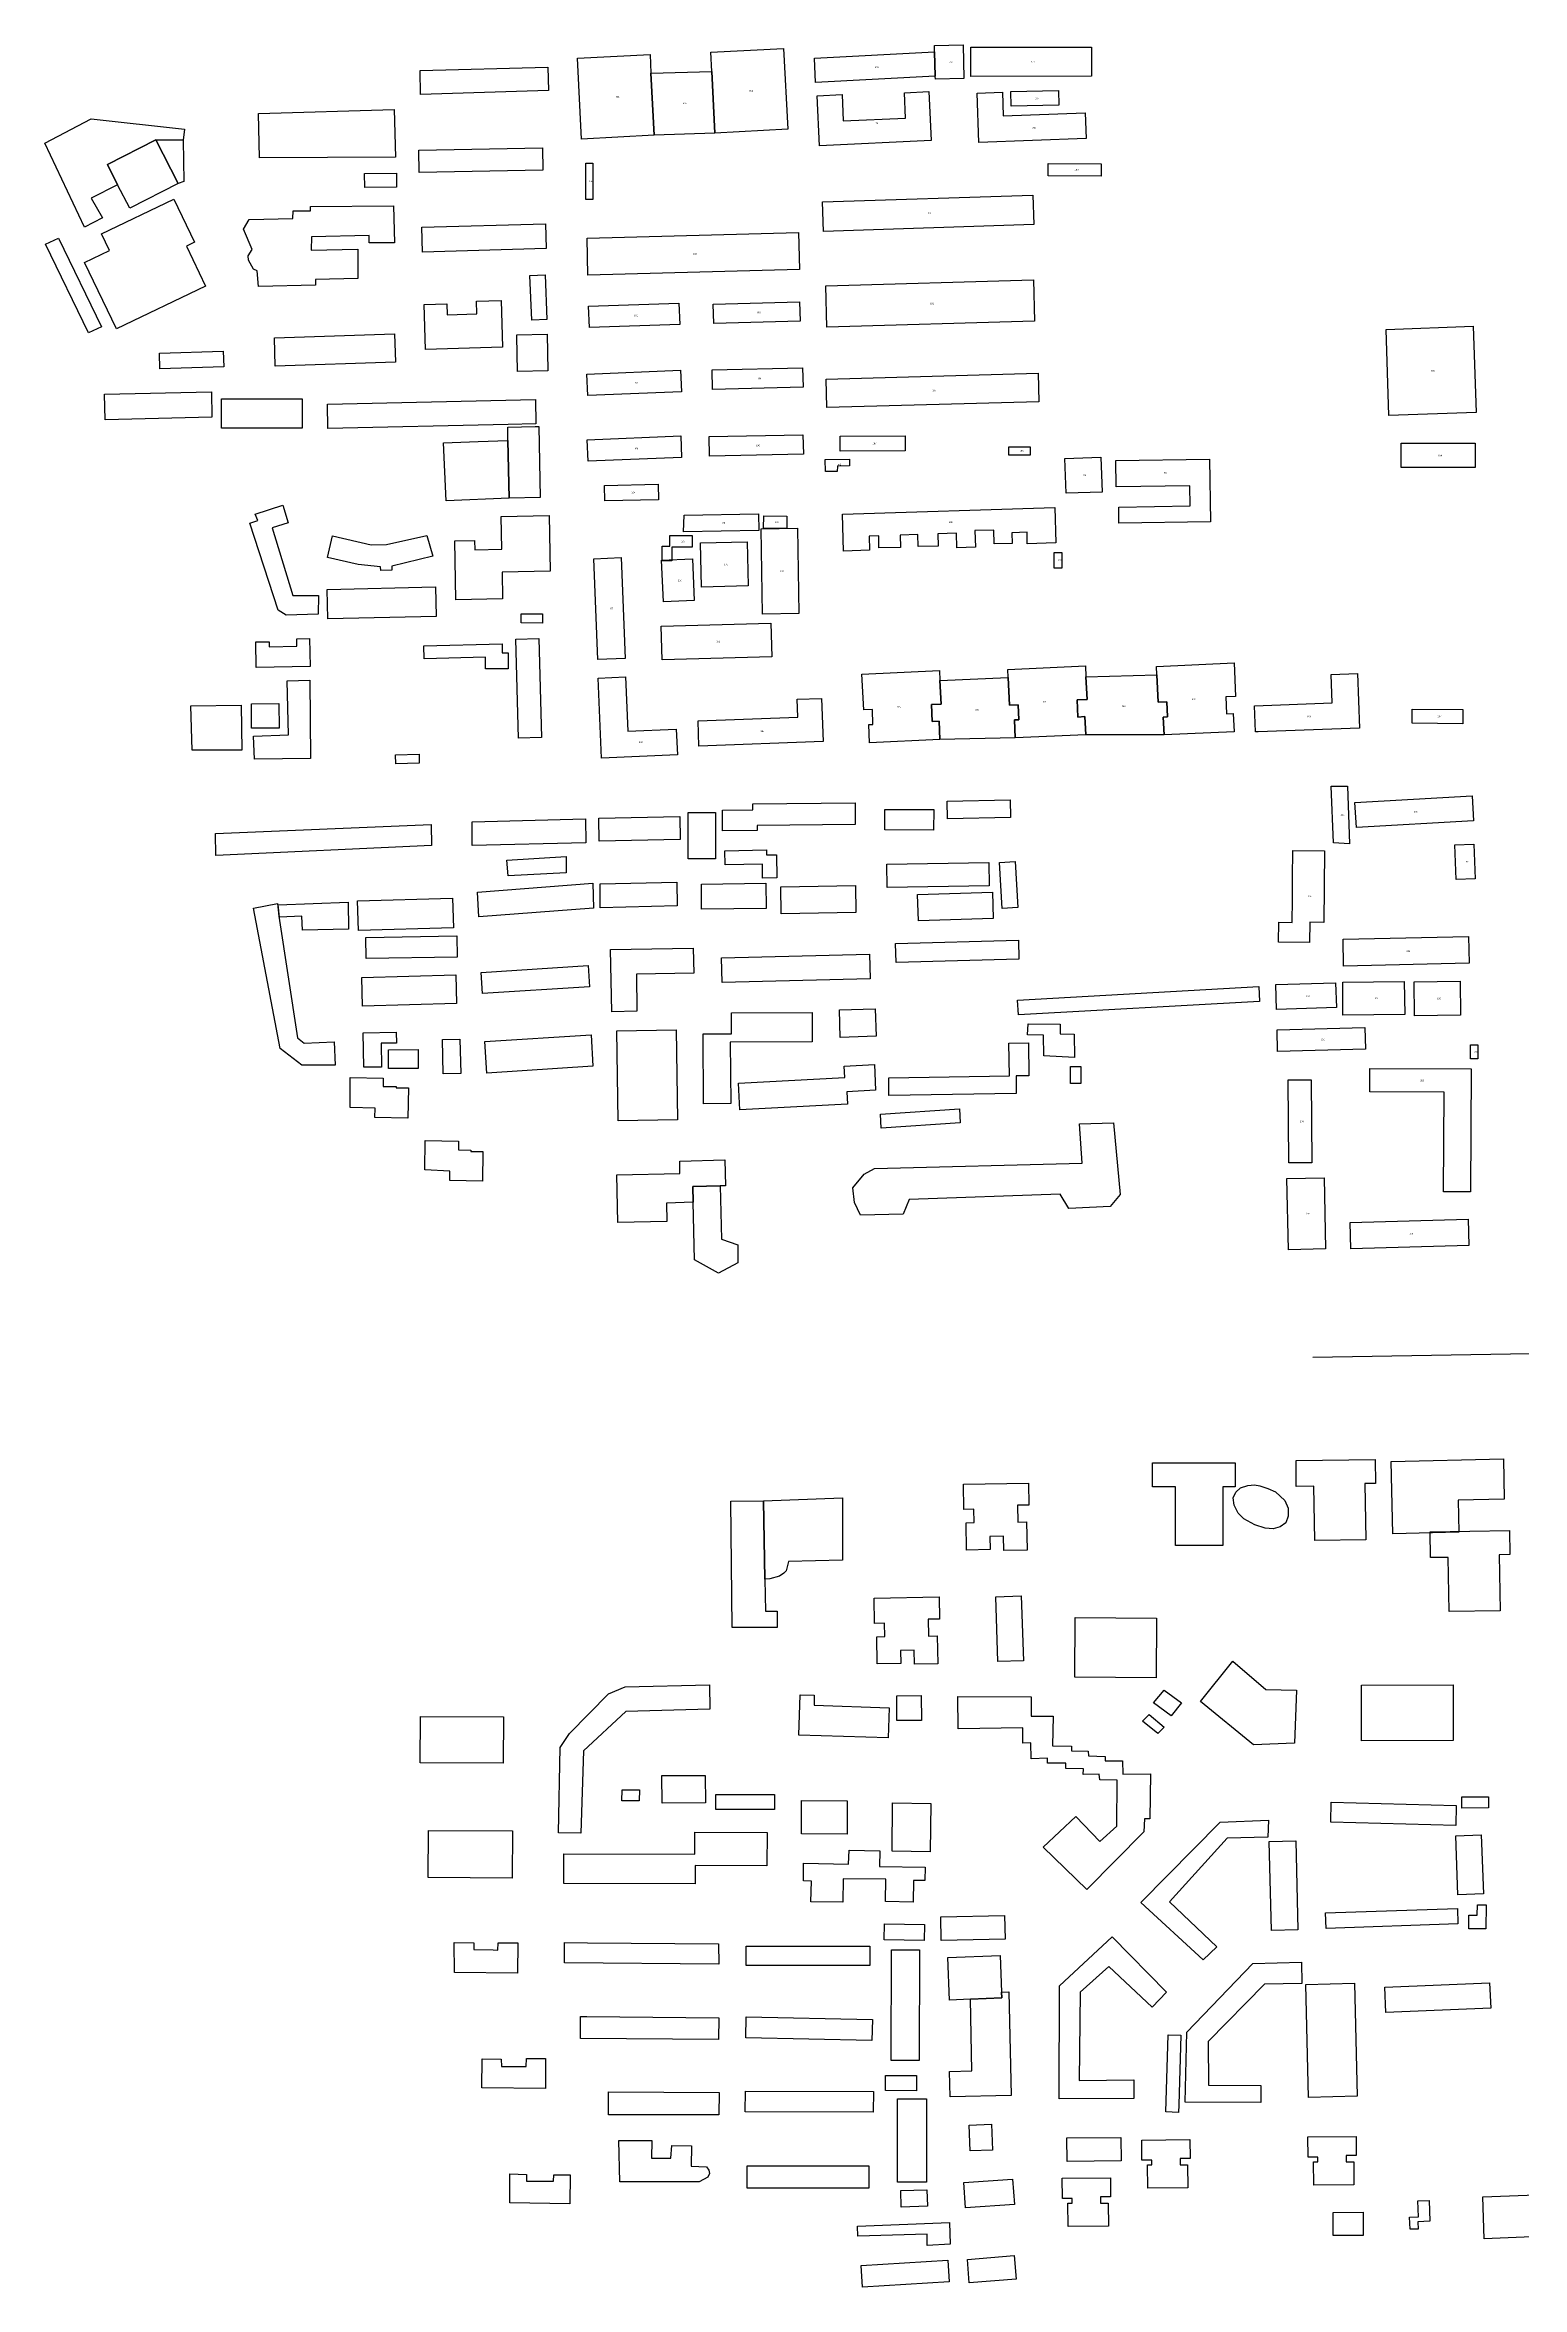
# Model space of a CAD drawing. Header units: inches. Extents: x 446772 to 450278, y 4426030 to 4428716.
# Drawn here: x 446826 to 447602, y 4426100 to 4427279 of the extents above; entities that cross this region are included whole.
import ezdxf

# ---------------------------------------------------------------- set-up
doc = ezdxf.new("R2010")
doc.units = ezdxf.units.IN
doc.header["$MEASUREMENT"] = 0
for name, color, linetype in [('BuildingCreator', 10, 'Continuous'), ('BuildingCreatorAnno', 10, 'Continuous'), ('BuildingNoTex', 10, 'Continuous'), ('Road3D', 10, 'Continuous')]:
    doc.layers.add(name, color=color, linetype=linetype)

msp = doc.modelspace()

# ---------------------------------------------------------------- linework, layer by layer
at = {"layer": 'BuildingCreator'}
for points in [[(447107.9, 4427229.1), (447105.8, 4427271.6), (447144, 4427273.6), (447144.5, 4427263.8), (447146.2, 4427231.1)], [(447176.5, 4427264.6), (447176, 4427274.8), (447214.2, 4427276.8), (447216.4, 4427234.3), (447178.1, 4427232.3)], [(447231, 4427258.8), (447230.5, 4427271.6), (447293.6, 4427275), (447293.9, 4427262.2)], [(447294, 4427260.6), (447293.9, 4427262.2), (447293.6, 4427275), (447293.6, 4427278.3), (447308.6, 4427278.7), (447309, 4427261)], [(447312.6, 4427277.4), (447376.1, 4427277.5), (447376.1, 4427262.2), (447312.6, 4427262.1)], [(447144.5, 4427263.8), (447176.5, 4427264.6), (447178.1, 4427232.3), (447146.2, 4427231.1)], [(447291.7, 4427228.3), (447233.1, 4427225.6), (447231.9, 4427251.9), (447245, 4427252.5), (447245.6, 4427238.7), (447278.3, 4427240.2), (447277.7, 4427253.5), (447290.5, 4427254.1)], [(447329.7, 4427241.4), (447372.7, 4427242.9), (447373.2, 4427229.4), (447316.8, 4427227.4), (447315.9, 4427253.3), (447329.3, 4427253.8)], [(447333.8, 4427246.5), (447333.7, 4427254.1), (447358.7, 4427254.6), (447358.8, 4427247)], [(447110.2, 4427197.3), (447110.2, 4427216.5), (447113.9, 4427216.5), (447113.9, 4427197.3)], [(447381.1, 4427209.7), (447353.2, 4427209.8), (447353.3, 4427216.3), (447381.1, 4427216.1)], [(447235.2, 4427180.5), (447234.7, 4427196.1), (447345.2, 4427199.7), (447345.7, 4427184.2)], [(447111.3, 4427157.6), (447110.9, 4427177.1), (447222.1, 4427180), (447222.6, 4427160.5)], [(447237, 4427130.3), (447236.4, 4427152), (447345.5, 4427155.1), (447346.1, 4427133.4)], [(447112.2, 4427130), (447111.7, 4427141.3), (447159.2, 4427142.9), (447159.7, 4427131.6)], [(447177.5, 4427132.2), (447177.2, 4427142.4), (447222.6, 4427143.6), (447222.9, 4427133.4)], [(447532.4, 4427083.8), (447530.9, 4427129.1), (447576.6, 4427130.8), (447578.2, 4427085.4)], [(447111.3, 4427094.3), (447110.8, 4427105.6), (447160, 4427107.6), (447160.5, 4427096.3)], [(447176.9, 4427097.5), (447176.6, 4427107.8), (447224.2, 4427108.9), (447224.5, 4427098.7)], [(447237, 4427088.1), (447236.6, 4427103), (447348, 4427106), (447348.3, 4427091)], [(447111.5, 4427059.8), (447111, 4427071), (447160.2, 4427073.1), (447160.6, 4427061.8)], [(447175.3, 4427062.4), (447175.1, 4427072.7), (447224.4, 4427073.7), (447224.6, 4427063.5)], [(447244, 4427065), (447243.9, 4427073), (447278.1, 4427073.2), (447278.1, 4427065.2)], [(447242.4, 4427054.3), (447236.2, 4427054.4), (447236, 4427060.7), (447248.9, 4427060.9), (447248.9, 4427057.4), (447242.5, 4427057.2)], [(447332.6, 4427063), (447332.6, 4427067.4), (447343.9, 4427067.4), (447343.9, 4427063)], [(447362.7, 4427042.9), (447362.1, 4427061.2), (447381, 4427061.9), (447381.7, 4427043.5)], [(447438.6, 4427028), (447390.5, 4427027.3), (447390.4, 4427035.7), (447427.9, 4427036.3), (447427.7, 4427046.9), (447389, 4427046.3), (447388.8, 4427060.2), (447438.1, 4427060.9)], [(447538.8, 4427056.4), (447538.8, 4427069.2), (447577.8, 4427069.3), (447577.8, 4427056.5)], [(447120.2, 4427038.9), (447120, 4427047.1), (447148.3, 4427047.7), (447148.5, 4427039.5)], [(447161.6, 4427022.6), (447162, 4427031.4), (447201, 4427032.1), (447201.2, 4427023.4)], [(447203.2, 4426979.3), (447202.4, 4427024.2), (447221.5, 4427024.6), (447222.3, 4426979.7)], [(447215.9, 4427024.4), (447203.7, 4427024.5), (447203.9, 4427031.1), (447215.9, 4427030.9)], [(447357.3, 4427016.9), (447342.3, 4427016.4), (447342.2, 4427022.5), (447334.2, 4427022.2), (447334.3, 4427016.6), (447324.9, 4427016.3), (447324.7, 4427023.6), (447314.7, 4427023.3), (447315, 4427014.6), (447305.3, 4427014.3), (447305.1, 4427021.9), (447295.2, 4427021.6), (447295.4, 4427015.2), (447284.9, 4427014.9), (447284.7, 4427021.2), (447275.5, 4427020.9), (447275.7, 4427014.5), (447264.3, 4427014.2), (447264.2, 4427020.5), (447259.2, 4427020.4), (447259.4, 4427013), (447245.7, 4427012.5), (447245.1, 4427032), (447356.7, 4427035.4)], [(447150.3, 4427007.4), (447150.3, 4427015.2), (447154.4, 4427015.2), (447154.4, 4427020.7), (447166.2, 4427020.7), (447166.2, 4427014.6), (447155.4, 4427014.6), (447155.4, 4427007.4)], [(447171.1, 4426993.6), (447170.5, 4427016.8), (447195, 4427017.4), (447195.5, 4426994.2)], [(447116.6, 4426955.5), (447114.4, 4427008.5), (447128.9, 4427009.1), (447131, 4426956.1)], [(447151, 4426985.9), (447150.1, 4427007.7), (447166.3, 4427008.4), (447167.2, 4426986.6)], [(447360.5, 4427003.6), (447356.4, 4427003.6), (447356.4, 4427011.8), (447360.5, 4427011.8)], [(447150.3, 4426955.4), (447149.8, 4426973.1), (447207.5, 4426974.7), (447208, 4426957)], [(447447.1, 4426926.9), (447450.6, 4426927.1), (447451.1, 4426917.6), (447414.2, 4426915.9), (447413.7, 4426925.3), (447416, 4426925.4), (447415.7, 4426933.3), (447411.1, 4426933.1), (447410.4, 4426947.5), (447410.2, 4426951.9), (447451, 4426953.8), (447451.8, 4426936.1), (447446.7, 4426935.9)], [(447132.3, 4426917.9), (447157.8, 4426919), (447158.4, 4426905.4), (447118.4, 4426903.7), (447116.7, 4426945.8), (447131.1, 4426946.4)], [(447297, 4426932.1), (447291.9, 4426931.8), (447292.3, 4426922.9), (447295.9, 4426923.1), (447296.3, 4426913.5), (447259.4, 4426911.8), (447259, 4426921.3), (447261.2, 4426921.4), (447260.9, 4426929.3), (447256.3, 4426929), (447255.4, 4426947.8), (447296.2, 4426949.7), (447296.4, 4426944.5)], [(447332.3, 4426946), (447332.9, 4426931.5), (447337.5, 4426931.7), (447337.9, 4426923.9), (447335.6, 4426923.8), (447336, 4426914.3), (447296.3, 4426913.5), (447295.9, 4426923.1), (447292.3, 4426922.9), (447291.9, 4426931.8), (447297, 4426932.1), (447296.4, 4426944.5)], [(447373.7, 4426934.5), (447368.5, 4426934.3), (447368.9, 4426925.3), (447372.5, 4426925.5), (447373, 4426916), (447336, 4426914.3), (447335.6, 4426923.8), (447337.9, 4426923.9), (447337.5, 4426931.7), (447332.9, 4426931.5), (447332.3, 4426946), (447332.1, 4426950.3), (447372.9, 4426952.2), (447373.1, 4426946.4)], [(447416, 4426925.4), (447413.7, 4426925.3), (447414.2, 4426915.9), (447373, 4426916), (447372.5, 4426925.5), (447368.9, 4426925.3), (447368.5, 4426934.3), (447373.7, 4426934.5), (447373.1, 4426946.4), (447410.4, 4426947.5), (447411.1, 4426933.1), (447415.7, 4426933.3)], [(447462.3, 4426917.5), (447461.8, 4426931.2), (447502.5, 4426932.7), (447502, 4426947.7), (447515.9, 4426948.2), (447517, 4426919.5), (447463.6, 4426917.5)], [(447169.7, 4426910), (447169.3, 4426923.3), (447221.7, 4426925.2), (447221.4, 4426934.7), (447234.2, 4426935.1), (447235, 4426912.4)], [(447571.3, 4426929.3), (447571.3, 4426921.8), (447544.7, 4426922), (447544.7, 4426929.5)], [(447503.3, 4426859.1), (447502.1, 4426889), (447510.7, 4426889), (447511.7, 4426858.7)], [(447515.3, 4426867.2), (447514.5, 4426880.3), (447576.1, 4426883.9), (447576.8, 4426870.8)], [(447498.2, 4426817.3), (447490.8, 4426817.4), (447490.7, 4426806.8), (447474.4, 4426806.9), (447474.5, 4426817.4), (447481.6, 4426817.3), (447481.7, 4426829.6), (447481.8, 4426840.7), (447481.9, 4426855.1), (447498.6, 4426854.9)], [(447567.7, 4426839.8), (447567, 4426858.1), (447577.1, 4426858.5), (447577.7, 4426840.2)], [(447508.6, 4426794.4), (447508.3, 4426808.5), (447574.3, 4426810), (447574.6, 4426795.9)], [(447473.3, 4426771.6), (447472.9, 4426784.6), (447504.4, 4426785.6), (447504.8, 4426772.6)], [(447508.2, 4426768.6), (447508.1, 4426785.9), (447540.5, 4426786.2), (447540.7, 4426768.9)], [(447545.8, 4426768.3), (447545.6, 4426786.1), (447569.8, 4426786.4), (447570, 4426768.6)], [(447473.9, 4426749.4), (447473.6, 4426760.9), (447519.7, 4426762.1), (447520, 4426750.7)], [(447575.2, 4426745.6), (447575.2, 4426752.9), (447579.1, 4426752.9), (447579.1, 4426745.6)], [(447479.8, 4426690.9), (447479.5, 4426734.5), (447491.5, 4426734.6), (447491.8, 4426691)], [(447575.2, 4426675.7), (447561.1, 4426675.7), (447561.4, 4426728.1), (447522.3, 4426728.2), (447522.3, 4426740.6), (447575.6, 4426740.3)], [(447479.6, 4426645.2), (447478.7, 4426682.7), (447498.3, 4426683.1), (447499.1, 4426645.7)], [(447512.4, 4426645.7), (447512.1, 4426659.5), (447574, 4426661.4), (447574.4, 4426647.5)]]:
    msp.add_lwpolyline(points, close=True, dxfattribs=at)
at = {"layer": 'BuildingNoTex'}
for points in [[(447090.6, 4427254.6), (447023.4, 4427252.6), (447023.1, 4427265.1), (447090.2, 4427267)], [(446899.2, 4427234.4), (446898.6, 4427228.5), (446884.2, 4427228.8), (446858.8, 4427215.7), (446864.1, 4427205.1), (446850.3, 4427198), (446856.1, 4427187.7), (446846.8, 4427182.8), (446825.9, 4427227), (446850.3, 4427239.7)], [(447010.2, 4427219.7), (446938.7, 4427219.3), (446938.1, 4427242.5), (447009.5, 4427244.7)], [(446858.8, 4427215.7), (446884.2, 4427228.8), (446895.9, 4427205.8), (446870.6, 4427192.8), (446864.1, 4427205.1)], [(446898.6, 4427228.5), (446898.9, 4427206.9), (446895.9, 4427205.8), (446884.2, 4427228.8)], [(447087.6, 4427212.8), (447022.6, 4427211.6), (447022.4, 4427223.3), (447087.4, 4427224.5)], [(447010.7, 4427203.8), (446994, 4427203.7), (446993.9, 4427211), (447010.7, 4427211.2)], [(446910.4, 4427151.8), (446863.6, 4427129.3), (446846.8, 4427164.3), (446859.8, 4427170.6), (446855.6, 4427179.3), (446893.7, 4427197.6), (446904.6, 4427174.9), (446900.3, 4427172.9)], [(447009.1, 4427194), (447009.7, 4427174.5), (446996.3, 4427174.6), (446996.3, 4427178.4), (446966, 4427177.7), (446965.9, 4427170.8), (446990.4, 4427171.2), (446990.4, 4427155.9), (446968.1, 4427155.3), (446968.1, 4427152.3), (446938.1, 4427151.6), (446937.5, 4427159.9), (446935.5, 4427160.8), (446933, 4427165.5), (446932.8, 4427167.8), (446934.8, 4427171.1), (446930.3, 4427181.8), (446933.2, 4427186.9), (446956.3, 4427187.4), (446956.4, 4427191.4), (446965.6, 4427191.4), (446965.5, 4427193.6)], [(446855.6, 4427130.4), (446848.9, 4427127.2), (446826.3, 4427173.9), (446833, 4427177.1)], [(447089.4, 4427171.6), (447024.4, 4427169.7), (447024, 4427182.8), (447089.1, 4427184.6)], [(447089.8, 4427134.3), (447081.8, 4427134), (447080.9, 4427157.4), (447088.9, 4427157.7)], [(447025.2, 4427142.2), (447037.1, 4427142.5), (447037.3, 4427136.8), (447052.9, 4427137.2), (447052.7, 4427143.9), (447065.8, 4427144.3), (447066.5, 4427119.7), (447025.9, 4427118.5)], [(447010.2, 4427111.8), (446947, 4427109.8), (446946.6, 4427124.7), (447009.7, 4427126.7)], [(447090.3, 4427107.3), (447074.4, 4427107), (447074, 4427125.6), (447074, 4427126.2), (447089.9, 4427126.5)], [(446919.9, 4427109.4), (446886.4, 4427108.3), (446886.2, 4427116.6), (446919.6, 4427117.7)], [(446913.7, 4427082.9), (446857.6, 4427081.6), (446857.3, 4427095), (446913.5, 4427096.2)], [(446961.2, 4427077.2), (446918.8, 4427077.1), (446918.8, 4427092.5), (446961.2, 4427092.6)], [(447084, 4427079.4), (447069.5, 4427079), (446974.7, 4427076.9), (446974.4, 4427089.7), (447083.8, 4427092.2)], [(447070, 4427040.3), (447069.3, 4427070.7), (447069.2, 4427077.7), (447083.7, 4427078.1), (447085.5, 4427078.1), (447086.3, 4427040.7)], [(447036.8, 4427039), (447035.5, 4427069.4), (447053.6, 4427070.2), (447069.3, 4427070.7), (447070, 4427040.3)], [(446969.6, 4426979.3), (446952.8, 4426978.9), (446948.5, 4426981.5), (446933.7, 4427027.2), (446937.8, 4427028.6), (446936.4, 4427032), (446950.9, 4427036.7), (446953.7, 4427027.4), (446945.3, 4427024.8), (446956.2, 4426989.2), (446969.7, 4426989.1)], [(447090.9, 4427031.3), (447091.5, 4427001.9), (447066.3, 4427001.4), (447066.5, 4426987.4), (447042, 4426986.9), (447041.4, 4427017.9), (447051.8, 4427018.1), (447051.9, 4427013.2), (447066.1, 4427013.5), (447065.8, 4427030.8)], [(447026.7, 4427020.7), (447029.9, 4427009.9), (447008.3, 4427004.6), (447008.3, 4427002.5), (447002.5, 4427002.4), (447002.4, 4427004.3), (446990.6, 4427005.4), (446974.5, 4427009.2), (446977.1, 4427020.5), (446997.4, 4427015.9), (447005.5, 4427016)], [(447031.6, 4426978.2), (446974.7, 4426976.9), (446974.3, 4426992.4), (447031.3, 4426993.8)], [(447087.4, 4426979.5), (447087.4, 4426974.7), (447076.3, 4426974.8), (447076.3, 4426979.6)], [(446965, 4426966.5), (446965.3, 4426951.9), (446936.9, 4426951.4), (446936.7, 4426964.8), (446943.8, 4426964.9), (446943.8, 4426962.2), (446958.4, 4426962.5), (446958.3, 4426966.4)], [(447087, 4426914.5), (447074.8, 4426914.2), (447073.5, 4426966.2), (447085.6, 4426966.6)], [(447025.1, 4426962.8), (447066.3, 4426963.8), (447066.3, 4426959), (447069.5, 4426959), (447069.5, 4426950.6), (447057.5, 4426950.7), (447057.5, 4426956.7), (447025.3, 4426955.9)], [(446965.6, 4426903.5), (446936, 4426903.2), (446935.5, 4426915.2), (446954, 4426915.9), (446953.3, 4426944.4), (446965.1, 4426944.7)], [(446929.5, 4426907.9), (446903.4, 4426907.9), (446902.6, 4426931.2), (446929.1, 4426931.5)], [(446949, 4426919.4), (446934.5, 4426919.5), (446934.5, 4426932.3), (446948.9, 4426932.4)], [(447022.7, 4426901), (447010.4, 4426900.7), (447010.2, 4426905.5), (447022.6, 4426905.8)], [(447050.5, 4426857.7), (447050.5, 4426870.2), (447110, 4426871.7), (447110.2, 4426859.1)], [(447159.9, 4426860.9), (447117.2, 4426860), (447117, 4426872.1), (447159.7, 4426873)], [(447178.4, 4426850.7), (447164.1, 4426850.7), (447164.1, 4426875.1), (447178.4, 4426875.1)], [(447200.4, 4426865.6), (447182.1, 4426865.5), (447182.1, 4426876.3), (447198.1, 4426876.5), (447198.1, 4426879.7), (447251.8, 4426880.2), (447251.9, 4426868.8), (447200.3, 4426868.3)], [(447293.1, 4426876.6), (447293, 4426865.8), (447267.4, 4426866), (447267.5, 4426876.7)], [(447333.5, 4426872.4), (447300.4, 4426871.7), (447300.2, 4426881), (447333.3, 4426881.7)], [(447029.1, 4426857.8), (446915.7, 4426852.5), (446915.5, 4426864.1), (447029, 4426868.8)], [(447099.9, 4426843.4), (447069.4, 4426841.9), (447068.8, 4426850.1), (447099.9, 4426852)], [(447205.2, 4426855.5), (447205.3, 4426852.8), (447210.4, 4426852.9), (447210.6, 4426840.7), (447203.2, 4426840.6), (447203.1, 4426848), (447183.5, 4426847.6), (447183.4, 4426855)], [(447322.3, 4426836.6), (447268.7, 4426835.7), (447268.5, 4426847.9), (447322.1, 4426848.8)], [(447337.4, 4426825.2), (447329.1, 4426824.7), (447327.7, 4426848.8), (447336, 4426849.3)], [(447114.3, 4426824.9), (447054, 4426820.3), (447053.3, 4426833.2), (447113.9, 4426837.9)], [(447158.2, 4426826.1), (447117.8, 4426825), (447117.7, 4426837.6), (447158, 4426838.5)], [(447205, 4426824.7), (447171.1, 4426824.3), (447171, 4426837.5), (447204.8, 4426837.9)], [(447252.2, 4426822.5), (447212.9, 4426821.9), (447212.7, 4426836.1), (447252, 4426836.7)], [(446948.9, 4426820.6), (446958.7, 4426756.6), (446962.2, 4426753.9), (446977.9, 4426754.5), (446978.4, 4426742.2), (446960.9, 4426742.2), (446949.6, 4426751), (446935.5, 4426824.8), (446948.2, 4426827.2)], [(446949.2, 4426820), (446948.5, 4426826.5), (446985.4, 4426827.9), (446985.5, 4426813.8), (446961.3, 4426813.2), (446960.9, 4426820.6)], [(447040.7, 4426814.5), (446990.7, 4426813.1), (446990.3, 4426828.6), (447040.2, 4426830.1)], [(447324.4, 4426819.4), (447285.1, 4426818.1), (447284.6, 4426832), (447324, 4426833.3)], [(447042.6, 4426799.1), (446994.7, 4426798.3), (446994.6, 4426809.4), (447042.4, 4426810.2)], [(447167, 4426790.7), (447136.8, 4426790.1), (447137.1, 4426770.6), (447123.9, 4426770.4), (447123.3, 4426803.1), (447166.7, 4426803.8)], [(447259.7, 4426787.7), (447181.9, 4426785.7), (447181.5, 4426798.7), (447259.4, 4426800.7)], [(447337.8, 4426798), (447273.3, 4426796.3), (447273, 4426806.2), (447337.6, 4426808)], [(447042.3, 4426774.7), (446992.9, 4426773.3), (446992.5, 4426788.4), (447041.9, 4426789.8)], [(447112.1, 4426783.5), (447055.9, 4426779.9), (447055.2, 4426791), (447111.4, 4426794.6)], [(447464.4, 4426775.8), (447337.7, 4426768.7), (447337.2, 4426776.5), (447464, 4426783.6)], [(447186.4, 4426722.1), (447172.1, 4426722), (447172, 4426758.7), (447186.9, 4426758.8), (447186.9, 4426769.8), (447229.2, 4426770), (447229.3, 4426754.5), (447186.2, 4426754.3)], [(447262.8, 4426757.5), (447244, 4426756.9), (447243.6, 4426771.3), (447262.4, 4426771.9)], [(447002.8, 4426741.3), (446993.5, 4426741.2), (446993.2, 4426759.3), (447010.6, 4426759.7), (447010.7, 4426753.9), (447002.6, 4426753.8)], [(447044.5, 4426737.9), (447035.3, 4426737.7), (447034.9, 4426755.8), (447044.1, 4426756)], [(447114, 4426741.7), (447058.2, 4426738.1), (447057.1, 4426754.7), (447113, 4426758.3)], [(447126.5, 4426760.3), (447157.8, 4426760.8), (447158.5, 4426713.6), (447127.2, 4426713.1)], [(447336.5, 4426727.3), (447269.6, 4426726.3), (447269.5, 4426735.7), (447332.9, 4426736.6), (447332.6, 4426753.9), (447342.9, 4426754), (447343.2, 4426736.7), (447336.4, 4426736.6)], [(447366.9, 4426758.6), (447367.2, 4426746.3), (447351, 4426747.1), (447350.8, 4426758), (447342.5, 4426758.2), (447342.7, 4426764), (447359.6, 4426763.8), (447359.6, 4426758.8)], [(447022.2, 4426740.5), (447006.6, 4426740.5), (447006.6, 4426750.4), (447022.2, 4426750.5)], [(447247.8, 4426721.8), (447191.2, 4426718.8), (447190.5, 4426732.9), (447246.4, 4426735.8), (447246.1, 4426741.8), (447262, 4426742.7), (447262.6, 4426729.1), (447247.5, 4426728.3)], [(447370.5, 4426741.6), (447370.4, 4426732.7), (447365, 4426732.7), (447365, 4426741.6)], [(447010.5, 4426731.1), (447010.5, 4426730.3), (447017, 4426730.4), (447016.7, 4426714.5), (446999.4, 4426714.7), (446999.5, 4426719.6), (446986.4, 4426720.1), (446986.4, 4426735.8), (447003.8, 4426735.5), (447003.7, 4426731.1)], [(447307.1, 4426712), (447265.5, 4426709.2), (447265.1, 4426716.6), (447306.7, 4426719.3)], [(447387.7, 4426712), (447391.1, 4426674.3), (447385.8, 4426668), (447364.2, 4426667), (447359.6, 4426674.4), (447280.3, 4426671.7), (447277, 4426663.9), (447254.6, 4426663.5), (447251.4, 4426670.1), (447250.6, 4426677.8), (447256.5, 4426685), (447262, 4426687.9), (447371.2, 4426690.7), (447369.8, 4426711.5)], [(447056.1, 4426696.9), (447055.9, 4426681.3), (447038.7, 4426681.7), (447038.8, 4426686.5), (447025.7, 4426687.3), (447025.8, 4426702.6), (447043.3, 4426702.3), (447043.3, 4426697.8), (447049.8, 4426697.6), (447049.8, 4426696.9)], [(447183.6, 4426678.9), (447180.9, 4426678.9), (447166.5, 4426678.5), (447166.6, 4426670.2), (447152.6, 4426669.8), (447152.9, 4426660.1), (447127.1, 4426659.5), (447126.5, 4426684.6), (447159.7, 4426685.4), (447159.6, 4426691.9), (447183.3, 4426692.5)], [(447167.3, 4426640), (447166.6, 4426670.2), (447166.5, 4426678.5), (447180.9, 4426678.9), (447181.5, 4426650.8), (447190.2, 4426647.8), (447190.1, 4426638.3), (447180, 4426633)], [(447451.6, 4426533.3), (447451.6, 4426520.6), (447445.1, 4426520.6), (447445.1, 4426489.8), (447420.2, 4426489.8), (447420.2, 4426520.6), (447408.1, 4426520.6), (447408.1, 4426533.2)], [(447519.8, 4426522.3), (447520.2, 4426492.8), (447493.4, 4426492.4), (447493, 4426520.9), (447483.7, 4426520.7), (447483.6, 4426534.4), (447525.1, 4426535), (447525.3, 4426522.3)], [(447569.1, 4426496.7), (447534.4, 4426495.9), (447533.5, 4426534), (447592.6, 4426535.4), (447593, 4426514.2), (447568.8, 4426513.6)], [(447337.2, 4426510.9), (447337.3, 4426502.1), (447341.9, 4426502.2), (447342.2, 4426487.4), (447329.9, 4426487.2), (447329.8, 4426494.6), (447322.7, 4426494.5), (447322.8, 4426487.7), (447310.3, 4426487.4), (447310.1, 4426501.7), (447314.3, 4426501.8), (447314.2, 4426508.8), (447309, 4426508.7), (447308.7, 4426522), (447342.9, 4426522.6), (447343.1, 4426511)], [(447475.3, 4426499.5), (447471.5, 4426498.6), (447467.4, 4426498.9), (447462, 4426500.7), (447456.1, 4426503.8), (447453.2, 4426506.8), (447451.1, 4426511), (447450.6, 4426514.9), (447451.9, 4426517.8), (447454.3, 4426520), (447458.3, 4426521.3), (447461.7, 4426521.6), (447464.5, 4426521.1), (447468.7, 4426519.8), (447472.8, 4426517.9), (447477.7, 4426513.4), (447479.4, 4426509.4), (447479.4, 4426505.2), (447478.2, 4426501.6)], [(447204.4, 4426472), (447204.7, 4426455.2), (447210.9, 4426455.2), (447210.8, 4426446.7), (447187.2, 4426446.6), (447186.4, 4426513), (447203.7, 4426513.2)], [(447204.4, 4426472), (447203.7, 4426513.2), (447245.1, 4426514.9), (447245.1, 4426482.1), (447216.8, 4426481.3), (447215.5, 4426476.4), (447214.4, 4426475.2), (447212.1, 4426473.7), (447207, 4426472.2)], [(447590.4, 4426484.9), (447590.8, 4426455.4), (447564, 4426455), (447563.6, 4426483.5), (447554.3, 4426483.4), (447554.1, 4426497), (447595.7, 4426497.7), (447595.9, 4426485)], [(447290.2, 4426451), (447290.4, 4426442.1), (447295, 4426442.2), (447295.2, 4426427.5), (447283, 4426427.3), (447282.9, 4426434.7), (447275.7, 4426434.5), (447275.9, 4426427.7), (447263.4, 4426427.5), (447263.2, 4426441.8), (447267.4, 4426441.9), (447267.3, 4426448.9), (447262, 4426448.8), (447261.8, 4426462.1), (447296, 4426462.7), (447296.2, 4426451.1)], [(447340.3, 4426429.2), (447326.9, 4426428.8), (447325.7, 4426462.8), (447339.1, 4426463.3)], [(447410.3, 4426451.6), (447410.1, 4426420.2), (447367.3, 4426420.5), (447367.5, 4426451.9)], [(447482.7, 4426385.9), (447461.2, 4426385), (447433.4, 4426407.8), (447450.4, 4426429), (447467.7, 4426414), (447483.8, 4426413.8)], [(447109.1, 4426381.8), (447107.6, 4426338.6), (447095.8, 4426338.8), (447096.8, 4426383.5), (447101.6, 4426390.9), (447122.1, 4426411.8), (447131, 4426415.5), (447175.2, 4426416.5), (447175.4, 4426403.8), (447131.2, 4426402.5)], [(447269.7, 4426404.5), (447269.1, 4426388.6), (447222.2, 4426390.1), (447222.9, 4426411.3), (447230.3, 4426411), (447230.2, 4426405.8)], [(447286.7, 4426397.8), (447273.8, 4426397.7), (447273.7, 4426410.8), (447286.6, 4426410.9)], [(447423.4, 4426407.1), (447417.9, 4426400.2), (447408.7, 4426407.1), (447414.3, 4426413.8)], [(447566.1, 4426387.2), (447518, 4426387.1), (447518, 4426416.4), (447566.1, 4426416.5)], [(447067, 4426399.7), (447066.8, 4426375.4), (447023.1, 4426375.6), (447023.3, 4426399.9)], [(447344.3, 4426410.2), (447344.4, 4426400), (447355.9, 4426400.1), (447355.6, 4426384.5), (447365.6, 4426384.2), (447365.6, 4426381.9), (447374.3, 4426381.6), (447374.4, 4426379.2), (447383.2, 4426378.8), (447383.2, 4426376.6), (447392.4, 4426376.5), (447392.6, 4426369.6), (447407.1, 4426369.8), (447406.7, 4426346.1), (447403.9, 4426346), (447403.6, 4426339.2), (447373.6, 4426309), (447350.7, 4426331.1), (447367.9, 4426347.3), (447380.5, 4426334.1), (447389.3, 4426342.3), (447389.5, 4426366.4), (447380.4, 4426366.6), (447380.1, 4426369.6), (447371.7, 4426369.4), (447371.9, 4426372.4), (447362.6, 4426372.5), (447362.6, 4426375.4), (447352.9, 4426375.4), (447352.9, 4426378), (447344.4, 4426377.7), (447344.1, 4426386.1), (447340, 4426385.8), (447339.9, 4426393.9), (447306, 4426393.4), (447305.8, 4426410.3)], [(447414.3, 4426394.2), (447410.9, 4426390.9), (447402.9, 4426397.5), (447406.3, 4426401)], [(447150.3, 4426354.3), (447150.2, 4426368.8), (447173, 4426368.9), (447173.1, 4426354.5)], [(447138.4, 4426361.4), (447138.3, 4426355.5), (447129.2, 4426355.5), (447129.3, 4426361.4)], [(447209.5, 4426358.9), (447209.5, 4426351), (447178.5, 4426350.9), (447178.5, 4426358.8)], [(447247.6, 4426338.1), (447223.6, 4426338.2), (447223.7, 4426355.7), (447247.7, 4426355.6)], [(447291.6, 4426354.2), (447291.2, 4426328.7), (447271.2, 4426329), (447271.5, 4426354.5)], [(447567.8, 4426353.1), (447567.5, 4426342.6), (447501.8, 4426344.3), (447502.1, 4426354.8)], [(447584.7, 4426351.8), (447570.7, 4426351.7), (447570.7, 4426357.7), (447584.7, 4426357.7)], [(447442, 4426278.8), (447434.8, 4426271.9), (447402, 4426302.1), (447443.7, 4426344.4), (447469.1, 4426345.3), (447468.8, 4426336.4), (447447.4, 4426335.9), (447417.1, 4426302.4)], [(447071.7, 4426339.7), (447071.6, 4426314.9), (447027.4, 4426315.2), (447027.5, 4426339.9)], [(447098.7, 4426327.7), (447167.5, 4426327.5), (447167.6, 4426339), (447205.5, 4426338.9), (447205.4, 4426321.4), (447167.7, 4426321.5), (447167.7, 4426311.9), (447098.7, 4426312.1)], [(447264.8, 4426329.3), (447264.6, 4426321), (447288.6, 4426320.6), (447288.5, 4426313.6), (447282.5, 4426313.7), (447282.3, 4426302.3), (447267.8, 4426302.6), (447268, 4426314.3), (447245.6, 4426314.6), (447245.4, 4426302.2), (447228.6, 4426302.5), (447228.8, 4426313.3), (447224.6, 4426313.4), (447224.7, 4426322.7), (447248.4, 4426322.3), (447248.6, 4426329.6)], [(447484.6, 4426287.7), (447470.6, 4426287.3), (447469.5, 4426334.2), (447483.5, 4426334.5)], [(447582.1, 4426306.7), (447568.6, 4426306.2), (447567.5, 4426337.1), (447580.9, 4426337.6)], [(447330.6, 4426282.8), (447297.1, 4426282.1), (447296.8, 4426294.5), (447330.4, 4426295.2)], [(447568.7, 4426290.8), (447499.4, 4426288.5), (447499.1, 4426296.6), (447568.4, 4426299)], [(447583.6, 4426300.8), (447583.4, 4426288.2), (447574.4, 4426288.2), (447574.4, 4426295.4), (447578.8, 4426295.4), (447578.9, 4426300.8)], [(447288.2, 4426290.6), (447288.1, 4426282.2), (447267.1, 4426282.5), (447267.3, 4426290.9)], [(447386.9, 4426284.1), (447415.4, 4426255), (447408, 4426247.1), (447385.1, 4426268.5), (447370.1, 4426255), (447369.6, 4426208.6), (447398.3, 4426208.9), (447398.3, 4426199), (447359, 4426198.9), (447359.3, 4426258.2)], [(447061.6, 4426277.2), (447064, 4426277.1), (447064.1, 4426280.8), (447074.5, 4426280.9), (447074.4, 4426265), (447041.3, 4426265.3), (447041.1, 4426281), (447051.4, 4426280.9), (447051.4, 4426277.3)], [(447180, 4426280.4), (447180.2, 4426269.6), (447099, 4426270.3), (447099.1, 4426281), (447111.2, 4426280.9)], [(447259.5, 4426279.2), (447259.5, 4426269), (447194.6, 4426268.9), (447194.6, 4426279.1)], [(447285.6, 4426277.2), (447285.4, 4426219), (447270.7, 4426219.1), (447270.9, 4426277.2)], [(447328.8, 4426255), (447329, 4426252), (447312.4, 4426251.3), (447301.4, 4426250.8), (447300.5, 4426273.2), (447328.1, 4426274.3)], [(447465, 4426205.8), (447465, 4426197), (447425.3, 4426197.2), (447426.2, 4426233.9), (447460.8, 4426270.1), (447486.4, 4426270.7), (447486.7, 4426259.5), (447467, 4426259.2), (447437.4, 4426229), (447437.6, 4426206.1)], [(447515.7, 4426200.3), (447490.2, 4426199.6), (447488.7, 4426259), (447514.3, 4426259.6)], [(447585.9, 4426246.6), (447530.7, 4426244.2), (447530.2, 4426257.5), (447585.3, 4426259.8)], [(447312.4, 4426251.3), (447329, 4426252), (447328.8, 4426255), (447332.6, 4426255.1), (447333.8, 4426200.7), (447301.7, 4426199.9), (447301.4, 4426213.3), (447313.2, 4426213.6)], [(447180.2, 4426241.4), (447180, 4426230), (447107.4, 4426230.6), (447107.5, 4426242.2), (447110.8, 4426242.1)], [(447260.9, 4426240.5), (447260.6, 4426229.6), (447194.3, 4426231), (447194.6, 4426241.9)], [(447422, 4426195.8), (447421.8, 4426191.7), (447415.2, 4426192), (447416.4, 4426232.5), (447423.1, 4426232.3)], [(447089.1, 4426220.1), (447089, 4426204.3), (447055.6, 4426204.7), (447055.7, 4426219.9), (447065.8, 4426219.7), (447066, 4426215.9), (447078.8, 4426215.8), (447079.1, 4426220)], [(447284.1, 4426211.1), (447284.1, 4426203.1), (447267.7, 4426203.2), (447267.8, 4426211.2)], [(447180.4, 4426202.2), (447180.1, 4426190.5), (447122.1, 4426190.5), (447122.1, 4426202.6)], [(447261.4, 4426202.7), (447261.3, 4426191.9), (447194, 4426192.1), (447194.1, 4426202.9)], [(447289.3, 4426155), (447274, 4426155), (447274.1, 4426198.9), (447289.4, 4426198.9)], [(447145, 4426177), (447144.7, 4426167.6), (447154.9, 4426167.6), (447155.4, 4426174.3), (447165.8, 4426174.2), (447165.6, 4426163.4), (447173.7, 4426163.1), (447174.9, 4426161.3), (447175.2, 4426159.7), (447174.4, 4426157.7), (447169.8, 4426155.3), (447128.1, 4426155.2), (447127.6, 4426176.9)], [(447324, 4426171.9), (447312.3, 4426171.5), (447311.8, 4426185.1), (447323.5, 4426185.5)], [(447391.6, 4426166.3), (447363.3, 4426165.9), (447363.1, 4426178.3), (447391.5, 4426178.6)], [(447422.6, 4426167.5), (447422.6, 4426164.1), (447426.6, 4426164.2), (447426.7, 4426152.1), (447405.6, 4426151.9), (447405.5, 4426164.2), (447407.7, 4426164.2), (447407.7, 4426166.6), (447402.5, 4426166.6), (447402.5, 4426177.2), (447427.8, 4426177.5), (447427.9, 4426167.5)], [(447509.9, 4426169.1), (447509.9, 4426165.8), (447513.9, 4426165.8), (447514, 4426153.7), (447492.9, 4426153.5), (447492.8, 4426165.8), (447495, 4426165.8), (447495, 4426168.2), (447489.9, 4426168.2), (447489.8, 4426178.9), (447515.1, 4426179.1), (447515.2, 4426169.1)], [(447259, 4426152), (447195, 4426151.9), (447195, 4426163.6), (447259, 4426163.7)], [(447079, 4426159.1), (447079, 4426155.6), (447093.3, 4426155.6), (447093.4, 4426159), (447102.1, 4426158.9), (447101.8, 4426143.6), (447070.3, 4426144.2), (447070.3, 4426159.4)], [(447335.5, 4426143.3), (447309.8, 4426141.5), (447308.9, 4426154.9), (447334.6, 4426156.7)], [(447380.8, 4426147.3), (447380.8, 4426144), (447384.9, 4426144), (447385, 4426131.9), (447363.8, 4426131.7), (447363.7, 4426144.1), (447365.9, 4426144.1), (447365.9, 4426146.5), (447360.8, 4426146.4), (447360.7, 4426157.1), (447386, 4426157.3), (447386.1, 4426147.4)], [(447289.8, 4426142.4), (447276, 4426142), (447275.8, 4426150.7), (447289.5, 4426151.1)], [(447547.7, 4426130.4), (447543.5, 4426130.3), (447543.3, 4426136.7), (447547.9, 4426136.9), (447547.6, 4426145.3), (447553.5, 4426145.5), (447553.9, 4426134.5), (447547.6, 4426134.3)], [(447624.5, 4426127), (447582.5, 4426125.3), (447581.7, 4426147.3), (447623.7, 4426149)], [(447301.5, 4426133.8), (447301.7, 4426122.4), (447289.7, 4426121.7), (447289.6, 4426127.7), (447253.2, 4426126.6), (447253, 4426131.9)], [(447518.9, 4426127), (447503.1, 4426127), (447503.1, 4426139.2), (447518.9, 4426139.3)], [(447336.4, 4426104.1), (447311.8, 4426102.1), (447310.8, 4426114.5), (447335.4, 4426116.6)], [(447301.2, 4426102.7), (447255.6, 4426099.9), (447254.9, 4426111.2), (447300.5, 4426114)]]:
    msp.add_lwpolyline(points, close=True, dxfattribs=at)
at = {"layer": 'Road3D'}
msp.add_line((447710.5, 4426592.4, 50), (447492.4, 4426588.6, 50), dxfattribs=at)

# ---------------------------------------------------------------- texts
at = {"layer": 'BuildingCreatorAnno', "color": 7}
for s, p in [('178', (447262.2, 4427266.5)), ('157', (447301.3, 4427269.2)), ('177', (447344.3, 4427269.4)), ('601', (447126, 4427250.9)), ('600', (447161.3, 4427247.5)), ('602', (447196.2, 4427254.1)), ('155', (447346.2, 4427250.1)), ('179', (447261.9, 4427237)), ('156', (447344.8, 4427234.6)), ('180', (447367.2, 4427212.6)), ('159', (447112, 4427206.5)), ('181', (447290.2, 4427189.7)), ('160', (447166.7, 4427168.4)), ('182', (447291.3, 4427142.3)), ('161', (447135.7, 4427136)), ('183', (447200.1, 4427137.5)), ('593', (447554.5, 4427106.9)), ('162', (447135.6, 4427100.5)), ('184', (447200.5, 4427102.8)), ('185', (447292.5, 4427096.6)), ('163', (447135.8, 4427066)), ('186', (447199.8, 4427067.6)), ('187', (447261, 4427068.7)), ('188', (447338.3, 4427064.8)), ('654', (447558.3, 4427062.4)), ('562', (447242.5, 4427057.7)), ('561', (447371.9, 4427052)), ('189', (447413.5, 4427053.2)), ('164', (447134.2, 4427042.9)), ('169', (447181.5, 4427026.9)), ('191', (447209.8, 4427027.3)), ('190', (447301.1, 4427027.3)), ('165', (447160.3, 4427017.2)), ('170', (447183, 4427005.1)), ('192', (447212.4, 4427001.5)), ('193', (447358.5, 4427007.3)), ('166', (447158.6, 4426996.7)), ('167', (447122.7, 4426981.9)), ('171', (447178.9, 4426964.6)), ('672', (447274.1, 4426930.3)), ('580', (447314.8, 4426928.7)), ('671', (447350.7, 4426932.8)), ('581', (447392.2, 4426930.6)), ('670', (447428.8, 4426934.3)), ('195', (447202.1, 4426917.5)), ('194', (447489.4, 4426925.1)), ('207', (447558, 4426925.2)), ('168', (447138.1, 4426911.7)), ('153', (447507, 4426873.5)), ('196', (447545.7, 4426875.1)), ('154', (447572.4, 4426848.7)), ('197', (447490, 4426830.6)), ('198', (447541.4, 4426801.8)), ('152', (447488.9, 4426778.1)), ('200', (447524.4, 4426777)), ('199', (447557.8, 4426776.9)), ('201', (447496.8, 4426755.4)), ('202', (447577.2, 4426748.8)), ('203', (447548.9, 4426733.8)), ('204', (447485.6, 4426712.3)), ('205', (447488.9, 4426663.8)), ('206', (447543.2, 4426653.1))]:
    msp.add_text(s, height=0.847, dxfattribs=at).set_placement(p)

doc.saveas('drawing.dxf')
